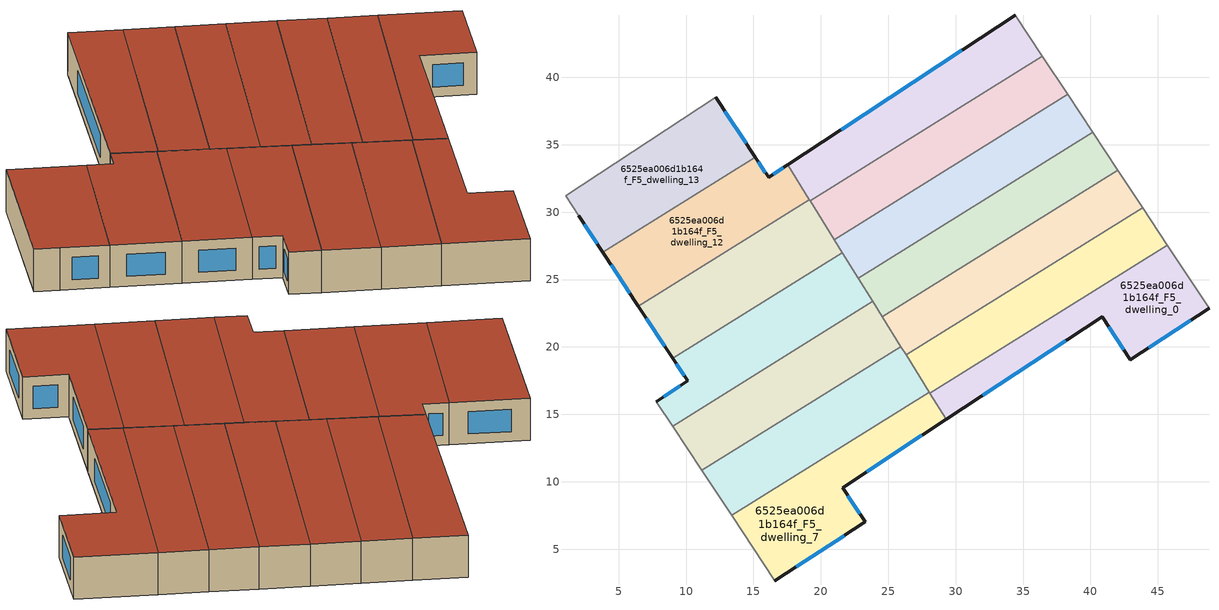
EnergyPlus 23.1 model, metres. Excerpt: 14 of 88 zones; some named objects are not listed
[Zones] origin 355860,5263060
6525ea006d1b164f_F5_dwelling_0
 floor to 6525ea006d1b164f_F4_dwelling_0 (EU_floor_Construction): 45.71,27.54 48.8,22.88 42.97,19.05 40.87,22.23 29.3,14.62 28.09,16.58 z15
 wall outside (EU_wall_Construction): 29.3,14.62 40.87,22.23 42.97,19.05 48.8,22.88 z15:18
 wall to 6525ea006d1b164f_F5_dwelling_1 (EU_wall_Construction): 45.71,27.54 28.09,16.58 z15:18
 wall adiabatic (EU_wall_Construction): 48.8,22.88 45.71,27.54 z15:18
 wall to 6525ea006d1b164f_F5_dwelling_7 (EU_wall_Construction): 28.09,16.58 29.3,14.62 z15:18
 window (EU_Window_Construction): 32.02,16.41 38.15,20.44 / 44.34,19.95 47.43,21.98 / 41.36,21.48 42.48,19.8 z15.7:17.3
 roof outside (EU_roof_Construction): 42.97,19.05 48.8,22.88 45.71,27.54 28.09,16.58 29.3,14.62 40.87,22.23 z18
6525ea006d1b164f_F5_dwelling_1
 floor to 6525ea006d1b164f_F4_dwelling_1 (EU_floor_Construction): 43.87,30.32 45.71,27.54 28.09,16.58 26.33,19.4 z15
 wall adiabatic (EU_wall_Construction): 45.71,27.54 43.87,30.32 z15:18
 wall to 6525ea006d1b164f_F5_dwelling_2 (EU_wall_Construction): 43.87,30.32 26.33,19.4 z15:18
 wall to 6525ea006d1b164f_F5_dwelling_8 (EU_wall_Construction): 26.33,19.4 28.05,16.64 z15:18
 wall to 6525ea006d1b164f_F5_dwelling_7 (EU_wall_Construction): 28.05,16.64 28.09,16.58 z15:18
 roof outside (EU_roof_Construction): 45.71,27.54 43.87,30.32 26.33,19.4 28.09,16.58 z18
6525ea006d1b164f_F5_dwelling_10
 floor to 6525ea006d1b164f_F4_dwelling_10 (EU_floor_Construction): 21.61,26.99 23.85,23.38 9,14.13 7.8,15.95 10.13,17.48 9.02,19.16 z15
 wall outside (EU_wall_Construction): 9.02,19.16 10.13,17.48 7.8,15.95 z15:18
 wall to 6525ea006d1b164f_F5_dwelling_9 (EU_wall_Construction): 9,14.13 23.85,23.38 z15:18
 wall adiabatic (EU_wall_Construction): 7.8,15.95 9,14.13 z15:18
 wall to 6525ea006d1b164f_F5_dwelling_11 (EU_wall_Construction): 21.61,26.99 9.02,19.16 z15:18
 wall to 6525ea006d1b164f_F5_dwelling_4 (EU_wall_Construction): 22.78,25.1 21.61,26.99 z15:18
 wall to 6525ea006d1b164f_F5_dwelling_3 (EU_wall_Construction): 23.85,23.38 22.78,25.1 z15:18
 window (EU_Window_Construction): 9.58,17.12 8.34,16.31 / 9.28,18.77 9.87,17.88 z15.7:17.3
 roof outside (EU_roof_Construction): 23.85,23.38 21.61,26.99 9.02,19.16 10.13,17.48 7.8,15.95 9,14.13 z18
6525ea006d1b164f_F5_dwelling_11
 floor to 6525ea006d1b164f_F4_dwelling_11 (EU_floor_Construction): 19.16,30.92 21.61,26.99 9.02,19.16 6.46,23.03 z15
 wall outside (EU_wall_Construction): 6.46,23.03 9.02,19.16 z15:18
 wall to 6525ea006d1b164f_F5_dwelling_12 (EU_wall_Construction): 19.16,30.92 6.46,23.03 z15:18
 wall to 6525ea006d1b164f_F5_dwelling_5 (EU_wall_Construction): 21,27.96 19.21,30.84 z15:18
 wall to 6525ea006d1b164f_F5_dwelling_4 (EU_wall_Construction): 21.61,26.99 21,27.96 z15:18
 wall to 6525ea006d1b164f_F5_dwelling_6 (EU_wall_Construction): 19.21,30.84 19.16,30.92 z15:18
 window (EU_Window_Construction): 7.06,22.12 8.42,20.07 z15.7:17.3
 roof outside (EU_roof_Construction): 21.61,26.99 19.16,30.92 6.46,23.03 9.02,19.16 z18
6525ea006d1b164f_F5_dwelling_12
 floor to 6525ea006d1b164f_F4_dwelling_12 (EU_floor_Construction): 17.54,33.52 19.16,30.92 6.46,23.03 3.82,27.03 15.14,34.07 16.12,32.59 z15
 wall outside (EU_wall_Construction): 17.54,33.52 16.12,32.59 15.14,34.07 / 3.82,27.03 6.46,23.03 z15:18
 wall to 6525ea006d1b164f_F5_dwelling_13 (EU_wall_Construction): 15.14,34.07 3.82,27.03 z15:18
 wall to 6525ea006d1b164f_F5_dwelling_6 (EU_wall_Construction): 19.16,30.92 17.54,33.52 z15:18
 window (EU_Window_Construction): 17.21,33.3 16.46,32.81 / 4.44,26.09 5.84,23.97 / 15.89,32.94 15.37,33.72 z15.7:17.3
 roof outside (EU_roof_Construction): 19.16,30.92 17.54,33.52 16.12,32.59 15.14,34.07 3.82,27.03 6.46,23.03 z18
6525ea006d1b164f_F5_dwelling_13
 floor to 6525ea006d1b164f_F4_dwelling_13 (EU_floor_Construction): 12.2,38.53 15.14,34.07 3.82,27.03 2.03,29.74 1.06,31.21 z15
 wall outside (EU_wall_Construction): 15.14,34.07 12.2,38.53 / 2.03,29.74 3.82,27.03 z15:18
 wall adiabatic (EU_wall_Construction): 12.2,38.53 1.06,31.21 2.03,29.74 z15:18
 window (EU_Window_Construction): 14.45,35.12 12.89,37.48 / 2.45,29.1 3.4,27.66 z15.7:17.3
 roof outside (EU_roof_Construction): 15.14,34.07 12.2,38.53 1.06,31.21 2.03,29.74 3.82,27.03 z18
6525ea006d1b164f_F5_dwelling_2
 floor to 6525ea006d1b164f_F4_dwelling_2 (EU_floor_Construction): 42.03,33.11 43.87,30.32 26.33,19.4 24.56,22.24 z15
 wall to 6525ea006d1b164f_F5_dwelling_3 (EU_wall_Construction): 42.03,33.11 24.56,22.24 z15:18
 wall adiabatic (EU_wall_Construction): 43.87,30.32 42.03,33.11 z15:18
 wall to 6525ea006d1b164f_F5_dwelling_9 (EU_wall_Construction): 24.56,22.24 25.94,20.02 z15:18
 wall to 6525ea006d1b164f_F5_dwelling_8 (EU_wall_Construction): 25.94,20.02 26.33,19.4 z15:18
 roof outside (EU_roof_Construction): 43.87,30.32 42.03,33.11 24.56,22.24 26.33,19.4 z18
6525ea006d1b164f_F5_dwelling_3
 floor to 6525ea006d1b164f_F4_dwelling_3 (EU_floor_Construction): 40.17,35.92 42.03,33.11 24.56,22.24 22.78,25.1 z15
 wall to 6525ea006d1b164f_F5_dwelling_4 (EU_wall_Construction): 40.17,35.92 22.78,25.1 z15:18
 wall adiabatic (EU_wall_Construction): 42.03,33.11 40.17,35.92 z15:18
 wall to 6525ea006d1b164f_F5_dwelling_9 (EU_wall_Construction): 23.85,23.38 24.56,22.24 z15:18
 roof outside (EU_roof_Construction): 42.03,33.11 40.17,35.92 22.78,25.1 24.56,22.24 z18
6525ea006d1b164f_F5_dwelling_4
 floor to 6525ea006d1b164f_F4_dwelling_4 (EU_floor_Construction): 38.31,38.73 40.17,35.92 22.78,25.1 21,27.96 z15
 wall to 6525ea006d1b164f_F5_dwelling_5 (EU_wall_Construction): 38.31,38.73 21,27.96 z15:18
 wall adiabatic (EU_wall_Construction): 40.17,35.92 38.31,38.73 z15:18
 roof outside (EU_roof_Construction): 40.17,35.92 38.31,38.73 21,27.96 22.78,25.1 z18
6525ea006d1b164f_F5_dwelling_5
 floor to 6525ea006d1b164f_F4_dwelling_5 (EU_floor_Construction): 36.44,41.56 38.31,38.73 21,27.96 19.21,30.84 z15
 wall to 6525ea006d1b164f_F5_dwelling_6 (EU_wall_Construction): 36.44,41.56 19.21,30.84 z15:18
 wall adiabatic (EU_wall_Construction): 38.31,38.73 36.44,41.56 z15:18
 roof outside (EU_roof_Construction): 38.31,38.73 36.44,41.56 19.21,30.84 21,27.96 z18
6525ea006d1b164f_F5_dwelling_6
 floor to 6525ea006d1b164f_F4_dwelling_6 (EU_floor_Construction): 34.41,44.62 36.44,41.56 19.21,30.84 17.54,33.52 z15
 wall outside (EU_wall_Construction): 34.41,44.62 17.54,33.52 z15:18
 wall adiabatic (EU_wall_Construction): 36.44,41.56 34.41,44.62 z15:18
 window (EU_Window_Construction): 30.45,42.01 21.5,36.13 z15.7:17.3
 roof outside (EU_roof_Construction): 36.44,41.56 34.41,44.62 17.54,33.52 19.21,30.84 z18
6525ea006d1b164f_F5_dwelling_7
 floor to 6525ea006d1b164f_F4_dwelling_7 (EU_floor_Construction): 28.04,16.64 29.3,14.62 21.62,9.57 23.29,7.04 16.6,2.64 13.38,7.51 z15
 wall outside (EU_wall_Construction): 16.6,2.64 23.29,7.04 21.62,9.57 29.3,14.62 z15:18
 wall adiabatic (EU_wall_Construction): 13.38,7.51 16.6,2.64 z15:18
 wall to 6525ea006d1b164f_F5_dwelling_8 (EU_wall_Construction): 28.04,16.64 13.38,7.51 z15:18
 window (EU_Window_Construction): 18.17,3.68 21.72,6.01 / 23.42,10.76 27.5,13.44 / 22.9,7.63 22.01,8.98 z15.7:17.3
 roof outside (EU_roof_Construction): 23.29,7.04 21.62,9.57 29.3,14.62 28.04,16.64 13.38,7.51 16.6,2.64 z18
6525ea006d1b164f_F5_dwelling_8
 floor to 6525ea006d1b164f_F4_dwelling_8 (EU_floor_Construction): 25.94,20.02 28.04,16.64 13.38,7.51 11.18,10.83 z15
 wall to 6525ea006d1b164f_F5_dwelling_9 (EU_wall_Construction): 25.94,20.02 11.18,10.83 z15:18
 wall adiabatic (EU_wall_Construction): 11.18,10.83 13.38,7.51 z15:18
 roof outside (EU_roof_Construction): 28.04,16.64 25.94,20.02 11.18,10.83 13.38,7.51 z18
6525ea006d1b164f_F5_dwelling_9
 floor to 6525ea006d1b164f_F4_dwelling_9 (EU_floor_Construction): 23.85,23.38 25.94,20.02 11.18,10.83 9,14.13 z15
 wall adiabatic (EU_wall_Construction): 9,14.13 11.18,10.83 z15:18
 roof outside (EU_roof_Construction): 25.94,20.02 23.85,23.38 9,14.13 11.18,10.83 z18
[Building]
EU S2 Campaign: North Axis=0; Terrain=City; Solar Distribution=FullExterior
[Site:Location]
Budapest.Ferenc.Liszt.Intl.AP: Latitude=47.437; Longitude=19.256; Time Zone=1; Elevation=185
[SizingPeriod:WeatherFileDays]
AnnualSizingPeriod: Begin Month=1; Begin Day of Month=1; End Month=12; End Day of Month=31; Day of Week for Start Day=Monday; Use Weather File Daylight Saving Period=No; Use Weather File Rain and Snow Indicators=No
[MATERIAL]
EU_InternalMass_Material: Roughness=MediumRough; Thickness=0.1; Conductivity=1; Density=1800; Specific Heat=900; Thermal Absorptance=0.9; Solar Absorptance=0.7; Visible Absorptance=0.7
[MATERIAL:NOMASS] Roughness=MediumRough; Thermal Absorptance=0.9; Solar Absorptance=0.7; Visible Absorptance=0.7
Name | Thermal Resistance
EU_wall_NoMass | 0.832559
EU_roof_NoMass | 1.39638
EU_floor_NoMass | 0.872794
[WINDOWMATERIAL:SIMPLEGLAZINGSYSTEM]
EU_Window_SimpleGlazing: UFactor=2.79869; Solar Heat Gain Coefficient=0.75; Visible Transmittance=0.75
[CONSTRUCTION]
EU_wall_Construction: EU_wall_NoMass
EU_roof_Construction: EU_roof_NoMass
EU_floor_Construction: EU_floor_NoMass
EU_Window_Construction: EU_Window_SimpleGlazing
EU_InternalMass_Construction: EU_InternalMass_Material
[ZONE] Type=1; Multiplier=1; Ceiling Height=autocalculate; Floor Area=autocalculate; Part of Total Floor Area=Yes
Name | Volume
6525ea006d1b164f_F5_dwelling_0 | 206.906
6525ea006d1b164f_F5_dwelling_1 | 206.941
6525ea006d1b164f_F5_dwelling_10 | 206.914
6525ea006d1b164f_F5_dwelling_11 | 206.927
6525ea006d1b164f_F5_dwelling_12 | 206.929
6525ea006d1b164f_F5_dwelling_13 | 206.918
6525ea006d1b164f_F5_dwelling_2 | 206.955
6525ea006d1b164f_F5_dwelling_3 | 206.917
6525ea006d1b164f_F5_dwelling_4 | 206.93
6525ea006d1b164f_F5_dwelling_5 | 206.926
6525ea006d1b164f_F5_dwelling_6; 6525ea006d1b164f_F5_dwelling_7 | 206.921
6525ea006d1b164f_F5_dwelling_8 | 206.923
6525ea006d1b164f_F5_dwelling_9 | 206.949
[INTERNALMASS] Construction=EU_InternalMass_Construction
Name | Zone or ZoneList | Surface Area
6525ea006d1b164f_F5_dwelling_0_EU_InternalMass | 6525ea006d1b164f_F5_dwelling_0 | 68.9683
6525ea006d1b164f_F5_dwelling_1_EU_InternalMass | 6525ea006d1b164f_F5_dwelling_1 | 68.98
6525ea006d1b164f_F5_dwelling_2_EU_InternalMass | 6525ea006d1b164f_F5_dwelling_2 | 68.9852
6525ea006d1b164f_F5_dwelling_3_EU_InternalMass | 6525ea006d1b164f_F5_dwelling_3 | 68.9723
6525ea006d1b164f_F5_dwelling_4_EU_InternalMass | 6525ea006d1b164f_F5_dwelling_4 | 68.9767
6525ea006d1b164f_F5_dwelling_5_EU_InternalMass | 6525ea006d1b164f_F5_dwelling_5 | 68.9754
6525ea006d1b164f_F5_dwelling_6_EU_InternalMass | 6525ea006d1b164f_F5_dwelling_6 | 68.9738
6525ea006d1b164f_F5_dwelling_7_EU_InternalMass | 6525ea006d1b164f_F5_dwelling_7 | 68.9736
6525ea006d1b164f_F5_dwelling_8_EU_InternalMass | 6525ea006d1b164f_F5_dwelling_8 | 68.9744
6525ea006d1b164f_F5_dwelling_9_EU_InternalMass | 6525ea006d1b164f_F5_dwelling_9 | 68.9831
6525ea006d1b164f_F5_dwelling_10_EU_InternalMass | 6525ea006d1b164f_F5_dwelling_10 | 68.9714
6525ea006d1b164f_F5_dwelling_11_EU_InternalMass | 6525ea006d1b164f_F5_dwelling_11 | 68.9757
6525ea006d1b164f_F5_dwelling_12_EU_InternalMass | 6525ea006d1b164f_F5_dwelling_12 | 68.9764
6525ea006d1b164f_F5_dwelling_13_EU_InternalMass | 6525ea006d1b164f_F5_dwelling_13 | 68.9727
[OTHEREQUIPMENT] Fuel Type=Electricity; Design Level Calculation Method=Watts/Area; Power per Zone Floor Area=1; Fraction Latent=0; Fraction Radiant=0; Fraction Lost=0; Carbon Dioxide Generation Rate=0; EndUse Subcategory=EU_Step8_InternalGains
Name | Zone or ZoneList or Space or SpaceList | Schedule
EU_Step8_InternalGain_6525ea006d1b164f_F5_dwelling_0_f000 | 6525ea006d1b164f_F5_dwelling_0 | EU_Step8_GainSchedule_6525ea006d1b164f_F5_dwelling_0_f000
EU_Step8_InternalGain_6525ea006d1b164f_F5_dwelling_1_f000 | 6525ea006d1b164f_F5_dwelling_1 | EU_Step8_GainSchedule_6525ea006d1b164f_F5_dwelling_1_f000
EU_Step8_InternalGain_6525ea006d1b164f_F5_dwelling_2_f000 | 6525ea006d1b164f_F5_dwelling_2 | EU_Step8_GainSchedule_6525ea006d1b164f_F5_dwelling_2_f000
EU_Step8_InternalGain_6525ea006d1b164f_F5_dwelling_3_f000 | 6525ea006d1b164f_F5_dwelling_3 | EU_Step8_GainSchedule_6525ea006d1b164f_F5_dwelling_3_f000
EU_Step8_InternalGain_6525ea006d1b164f_F5_dwelling_4_f000 | 6525ea006d1b164f_F5_dwelling_4 | EU_Step8_GainSchedule_6525ea006d1b164f_F5_dwelling_4_f000
EU_Step8_InternalGain_6525ea006d1b164f_F5_dwelling_5_f000 | 6525ea006d1b164f_F5_dwelling_5 | EU_Step8_GainSchedule_6525ea006d1b164f_F5_dwelling_5_f000
EU_Step8_InternalGain_6525ea006d1b164f_F5_dwelling_6_f000 | 6525ea006d1b164f_F5_dwelling_6 | EU_Step8_GainSchedule_6525ea006d1b164f_F5_dwelling_6_f000
EU_Step8_InternalGain_6525ea006d1b164f_F5_dwelling_7_f000 | 6525ea006d1b164f_F5_dwelling_7 | EU_Step8_GainSchedule_6525ea006d1b164f_F5_dwelling_7_f000
EU_Step8_InternalGain_6525ea006d1b164f_F5_dwelling_8_f000 | 6525ea006d1b164f_F5_dwelling_8 | EU_Step8_GainSchedule_6525ea006d1b164f_F5_dwelling_8_f000
EU_Step8_InternalGain_6525ea006d1b164f_F5_dwelling_9_f000 | 6525ea006d1b164f_F5_dwelling_9 | EU_Step8_GainSchedule_6525ea006d1b164f_F5_dwelling_9_f000
EU_Step8_InternalGain_6525ea006d1b164f_F5_dwelling_10_f000 | 6525ea006d1b164f_F5_dwelling_10 | EU_Step8_GainSchedule_6525ea006d1b164f_F5_dwelling_10_f000
EU_Step8_InternalGain_6525ea006d1b164f_F5_dwelling_11_f000 | 6525ea006d1b164f_F5_dwelling_11 | EU_Step8_GainSchedule_6525ea006d1b164f_F5_dwelling_11_f000
EU_Step8_InternalGain_6525ea006d1b164f_F5_dwelling_12_f000 | 6525ea006d1b164f_F5_dwelling_12 | EU_Step8_GainSchedule_6525ea006d1b164f_F5_dwelling_12_f000
EU_Step8_InternalGain_6525ea006d1b164f_F5_dwelling_13_f000 | 6525ea006d1b164f_F5_dwelling_13 | EU_Step8_GainSchedule_6525ea006d1b164f_F5_dwelling_13_f000
[ZONEVENTILATION:DESIGNFLOWRATE] Schedule=EU_AlwaysOn; Design Flow Rate Calculation Method=AirChanges/Hour; Air Changes per Hour=0.475469; Ventilation Type=Natural; Fan Pressure Rise=0; Fan Total Efficiency=1; Constant Term Coefficient=1; Temperature Term Coefficient=0; Velocity Term Coefficient=0; Velocity Squared Term Coefficient=0; Minimum Indoor Temperature=-100; Maximum Indoor Temperature=100; Delta Temperature=-100; Minimum Outdoor Temperature=-100; Maximum Outdoor Temperature=100; Maximum Wind Speed=40
Name | Zone or ZoneList or Space or SpaceList
EU_ConstantAir_6525ea006d1b164f_F5_dwelling_0 | 6525ea006d1b164f_F5_dwelling_0
EU_ConstantAir_6525ea006d1b164f_F5_dwelling_1 | 6525ea006d1b164f_F5_dwelling_1
EU_ConstantAir_6525ea006d1b164f_F5_dwelling_2 | 6525ea006d1b164f_F5_dwelling_2
EU_ConstantAir_6525ea006d1b164f_F5_dwelling_3 | 6525ea006d1b164f_F5_dwelling_3
EU_ConstantAir_6525ea006d1b164f_F5_dwelling_4 | 6525ea006d1b164f_F5_dwelling_4
EU_ConstantAir_6525ea006d1b164f_F5_dwelling_5 | 6525ea006d1b164f_F5_dwelling_5
EU_ConstantAir_6525ea006d1b164f_F5_dwelling_6 | 6525ea006d1b164f_F5_dwelling_6
EU_ConstantAir_6525ea006d1b164f_F5_dwelling_7 | 6525ea006d1b164f_F5_dwelling_7
EU_ConstantAir_6525ea006d1b164f_F5_dwelling_8 | 6525ea006d1b164f_F5_dwelling_8
EU_ConstantAir_6525ea006d1b164f_F5_dwelling_9 | 6525ea006d1b164f_F5_dwelling_9
EU_ConstantAir_6525ea006d1b164f_F5_dwelling_10 | 6525ea006d1b164f_F5_dwelling_10
EU_ConstantAir_6525ea006d1b164f_F5_dwelling_11 | 6525ea006d1b164f_F5_dwelling_11
EU_ConstantAir_6525ea006d1b164f_F5_dwelling_12 | 6525ea006d1b164f_F5_dwelling_12
EU_ConstantAir_6525ea006d1b164f_F5_dwelling_13 | 6525ea006d1b164f_F5_dwelling_13
[HVACTEMPLATE:ZONE:IDEALLOADSAIRSYSTEM] System Availability Schedule=EU_AlwaysOn; Maximum Heating Supply Air Temperature=50; Minimum Cooling Supply Air Temperature=13; Maximum Heating Supply Air Humidity Ratio=0.0156; Minimum Cooling Supply Air Humidity Ratio=0.0077; Heating Limit=NoLimit; Cooling Limit=NoLimit; Heating Availability Schedule=EU_AlwaysOn; Cooling Availability Schedule=EU_CoolingOff; Dehumidification Control Type=ConstantSensibleHeatRatio; Cooling Sensible Heat Ratio=0.7; Dehumidification Setpoint=60; Humidification Control Type=None; Humidification Setpoint=30; Outdoor Air Method=None; Outdoor Air Flow Rate per Person=0.00944; Outdoor Air Flow Rate per Zone Floor Area=0; Outdoor Air Flow Rate per Zone=0; Demand Controlled Ventilation Type=None; Outdoor Air Economizer Type=NoEconomizer; Heat Recovery Type=None; Sensible Heat Recovery Effectiveness=0.7; Latent Heat Recovery Effectiveness=0.65
Name | Template Thermostat
6525ea006d1b164f_F5_dwelling_0 | EU_HeatOnly_6525ea006d1b164f_F5_dwelling_0
6525ea006d1b164f_F5_dwelling_1 | EU_HeatOnly_6525ea006d1b164f_F5_dwelling_1
6525ea006d1b164f_F5_dwelling_2 | EU_HeatOnly_6525ea006d1b164f_F5_dwelling_2
6525ea006d1b164f_F5_dwelling_3 | EU_HeatOnly_6525ea006d1b164f_F5_dwelling_3
6525ea006d1b164f_F5_dwelling_4 | EU_HeatOnly_6525ea006d1b164f_F5_dwelling_4
6525ea006d1b164f_F5_dwelling_5 | EU_HeatOnly_6525ea006d1b164f_F5_dwelling_5
6525ea006d1b164f_F5_dwelling_6 | EU_HeatOnly_6525ea006d1b164f_F5_dwelling_6
6525ea006d1b164f_F5_dwelling_7 | EU_HeatOnly_6525ea006d1b164f_F5_dwelling_7
6525ea006d1b164f_F5_dwelling_8 | EU_HeatOnly_6525ea006d1b164f_F5_dwelling_8
6525ea006d1b164f_F5_dwelling_9 | EU_HeatOnly_6525ea006d1b164f_F5_dwelling_9
6525ea006d1b164f_F5_dwelling_10 | EU_HeatOnly_6525ea006d1b164f_F5_dwelling_10
6525ea006d1b164f_F5_dwelling_11 | EU_HeatOnly_6525ea006d1b164f_F5_dwelling_11
6525ea006d1b164f_F5_dwelling_12 | EU_HeatOnly_6525ea006d1b164f_F5_dwelling_12
6525ea006d1b164f_F5_dwelling_13 | EU_HeatOnly_6525ea006d1b164f_F5_dwelling_13
[SIZING:ZONE] Zone Cooling Design Supply Air Temperature Input Method=SupplyAirTemperature; Zone Cooling Design Supply Air Temperature=13; Zone Heating Design Supply Air Temperature Input Method=SupplyAirTemperature; Zone Heating Design Supply Air Temperature=50; Zone Cooling Design Supply Air Humidity Ratio=0.008; Zone Heating Design Supply Air Humidity Ratio=0.008; Cooling Design Air Flow Method=DesignDay; Cooling Design Air Flow Rate=0; Cooling Minimum Air Flow per Zone Floor Area=0.000762; Cooling Minimum Air Flow=0; Cooling Minimum Air Flow Fraction=0.2; Heating Design Air Flow Method=DesignDay; Heating Design Air Flow Rate=0; Heating Maximum Air Flow per Zone Floor Area=0.002032; Heating Maximum Air Flow=0.141576; Heating Maximum Air Flow Fraction=0.3; Account for Dedicated Outdoor Air System=No; Dedicated Outdoor Air System Control Strategy=NeutralSupplyAir; Dedicated Outdoor Air Low Setpoint Temperature for Design=autosize; Dedicated Outdoor Air High Setpoint Temperature for Design=autosize; Zone Load Sizing Method=Sensible Load Only No Latent Load; Zone Latent Cooling Design Supply Air Humidity Ratio Input Method=HumidityRatioDifference; Zone Cooling Design Supply Air Humidity Ratio Difference=0.005; Zone Latent Heating Design Supply Air Humidity Ratio Input Method=HumidityRatioDifference; Zone Humidification Design Supply Air Humidity Ratio Difference=0.005
6525ea006d1b164f_F5_dwelling_0; 6525ea006d1b164f_F5_dwelling_1; 6525ea006d1b164f_F5_dwelling_2; 6525ea006d1b164f_F5_dwelling_3; 6525ea006d1b164f_F5_dwelling_4; 6525ea006d1b164f_F5_dwelling_5; 6525ea006d1b164f_F5_dwelling_6; 6525ea006d1b164f_F5_dwelling_7; 6525ea006d1b164f_F5_dwelling_8; 6525ea006d1b164f_F5_dwelling_9; 6525ea006d1b164f_F5_dwelling_10; 6525ea006d1b164f_F5_dwelling_11; 6525ea006d1b164f_F5_dwelling_12; 6525ea006d1b164f_F5_dwelling_13
[SCHEDULE:CONSTANT]
Name | Hourly Value
EU_AlwaysOn | 1
EU_CoolingOff | 0
[SCHEDULE:FILE] Column Number=1; Rows to Skip at Top=0; Number of Hours of Data=8760; Column Separator=Comma; Interpolate to Timestep=No; Minutes per Item=60; Adjust Schedule for Daylight Savings=Yes
Name | File
EU_Step8_GainSchedule_6525ea006d1b164f_F5_dwelling_0_f000 | ../../schedules/6525ea006d1b164f/6525ea006d1b164f_F5_dwelling_0_f000_gain.csv
EU_Step8_GainSchedule_6525ea006d1b164f_F5_dwelling_1_f000 | ../../schedules/6525ea006d1b164f/6525ea006d1b164f_F5_dwelling_1_f000_gain.csv
EU_Step8_GainSchedule_6525ea006d1b164f_F5_dwelling_2_f000 | ../../schedules/6525ea006d1b164f/6525ea006d1b164f_F5_dwelling_2_f000_gain.csv
EU_Step8_GainSchedule_6525ea006d1b164f_F5_dwelling_3_f000 | ../../schedules/6525ea006d1b164f/6525ea006d1b164f_F5_dwelling_3_f000_gain.csv
EU_Step8_GainSchedule_6525ea006d1b164f_F5_dwelling_4_f000 | ../../schedules/6525ea006d1b164f/6525ea006d1b164f_F5_dwelling_4_f000_gain.csv
EU_Step8_GainSchedule_6525ea006d1b164f_F5_dwelling_5_f000 | ../../schedules/6525ea006d1b164f/6525ea006d1b164f_F5_dwelling_5_f000_gain.csv
EU_Step8_GainSchedule_6525ea006d1b164f_F5_dwelling_6_f000 | ../../schedules/6525ea006d1b164f/6525ea006d1b164f_F5_dwelling_6_f000_gain.csv
EU_Step8_GainSchedule_6525ea006d1b164f_F5_dwelling_7_f000 | ../../schedules/6525ea006d1b164f/6525ea006d1b164f_F5_dwelling_7_f000_gain.csv
EU_Step8_GainSchedule_6525ea006d1b164f_F5_dwelling_8_f000 | ../../schedules/6525ea006d1b164f/6525ea006d1b164f_F5_dwelling_8_f000_gain.csv
EU_Step8_GainSchedule_6525ea006d1b164f_F5_dwelling_9_f000 | ../../schedules/6525ea006d1b164f/6525ea006d1b164f_F5_dwelling_9_f000_gain.csv
EU_Step8_GainSchedule_6525ea006d1b164f_F5_dwelling_10_f000 | ../../schedules/6525ea006d1b164f/6525ea006d1b164f_F5_dwelling_10_f000_gain.csv
EU_Step8_GainSchedule_6525ea006d1b164f_F5_dwelling_11_f000 | ../../schedules/6525ea006d1b164f/6525ea006d1b164f_F5_dwelling_11_f000_gain.csv
EU_Step8_GainSchedule_6525ea006d1b164f_F5_dwelling_12_f000 | ../../schedules/6525ea006d1b164f/6525ea006d1b164f_F5_dwelling_12_f000_gain.csv
EU_Step8_GainSchedule_6525ea006d1b164f_F5_dwelling_13_f000 | ../../schedules/6525ea006d1b164f/6525ea006d1b164f_F5_dwelling_13_f000_gain.csv
